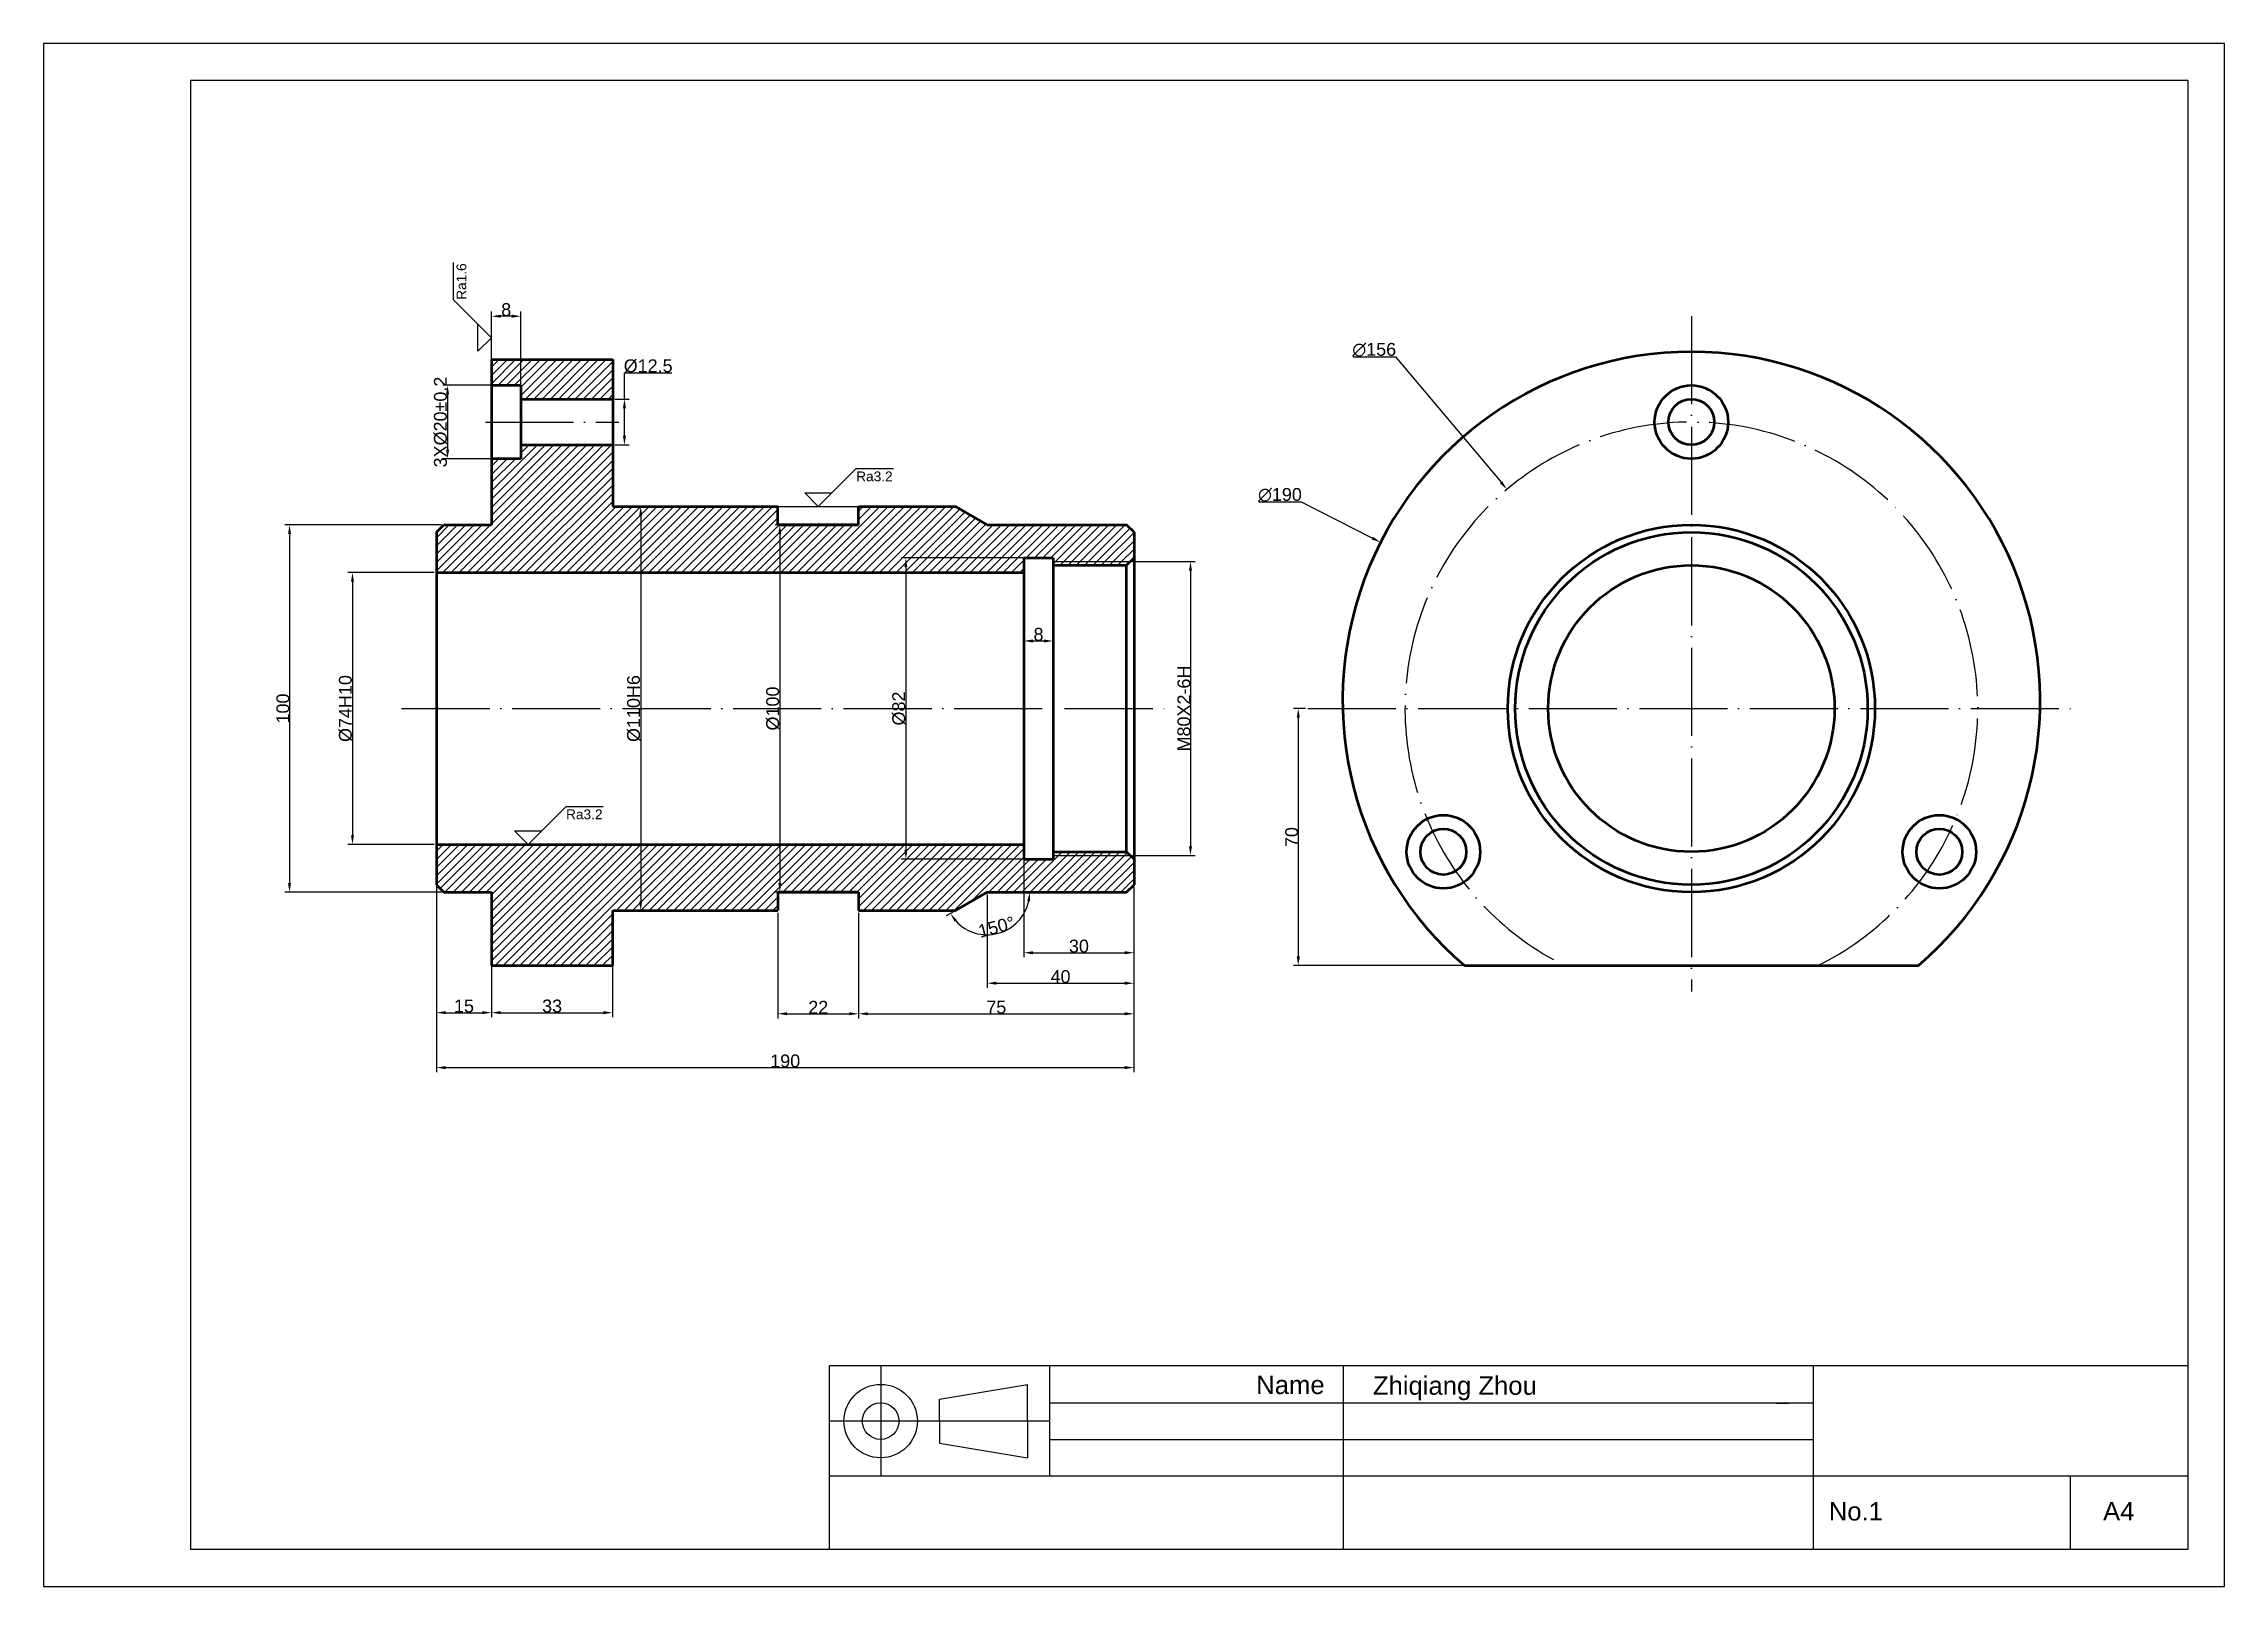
# Model space of a CAD drawing. Header units: millimetres. Extents: x 3566 to 4160, y 3122 to 3542.
import ezdxf

# ---------------------------------------------------------------- set-up
doc = ezdxf.new("R2010")
doc.units = ezdxf.units.MM
doc.linetypes.add('ACAD_ISO04W100', pattern=[30, 24, -3, 0, -3])
doc.layers.add('sup', color=1, linetype='ACAD_ISO04W100')
doc.layers.add('注解', color=3, linetype='Continuous', lineweight=25)
doc.layers.add('粗线', color=7, linetype='Continuous', lineweight=50)
doc.styles.get("Standard").update_dxf_attribs({"font": 'arial.ttf'})
doc.dimstyles.new('机械无尺线', dxfattribs={"dimtxt": 3.5, "dimasz": 2.5, "dimexe": 1.25, "dimexo": 0.625, "dimgap": 0, "dimtad": 1, "dimtoh": 1, "dimdsep": 46, "dimtxsty": 'Standard', "dimcen": 0, "dimadec": 0, "dimazin": 0, "dimtfac": 1, "dimtofl": 0, "dimtmove": 0, "dimatfit": 3, "dimfxl": 0, "dimarcsym": 0})

# ---------------------------------------------------------------- blocks, each defined once
blk = doc.blocks.new('*U2')
at = {"layer": '粗线'}
for radius in [10, 6.25]:
    blk.add_circle((0, 0), radius, dxfattribs=at)
blk = doc.blocks.new('*U3')
at = {"layer": '粗线', "color": 0, "linetype": 'ByBlock', "lineweight": -2, "transparency": 16777216}
blk.add_blockref('*U2', (4014.56, 3439.33), dxfattribs=at)
for p, rotation in [((3947.01, 3322.33), 120), ((4082.11, 3322.33), 240)]:
    blk.add_blockref('*U2', p, dxfattribs=dict(at, rotation=rotation))
blk = doc.blocks.new('*D4')
at = {"layer": 'Defpoints', "color": 0, "transparency": 16777216}
for p in [(3672.74, 3398.33), (3649.88, 3324.33), (3672.74, 3324.33)]:
    blk.add_point(p, dxfattribs=at)
at = {"layer": '注解', "color": 0, "lineweight": -2, "transparency": 16777216}
for p, q in [((3672.12, 3398.33), (3648.63, 3398.33)), ((3649.88, 3395.83), (3649.88, 3326.83)), ((3672.12, 3324.33), (3648.63, 3324.33))]:
    blk.add_line(p, q, dxfattribs=at)
at = {"layer": '注解', "color": 0, "transparency": 16777216}
for points in [[(3649.46, 3395.83), (3650.29, 3395.83), (3649.88, 3398.33)], [(3649.46, 3326.83), (3650.29, 3326.83), (3649.88, 3324.33)]]:
    blk.add_solid(points, dxfattribs=at)
at = {"layer": '注解', "color": 0, "transparency": 16777216, "insert": (3647.99, 3361.33), "char_height": 3.5, "attachment_point": 5, "rotation": 90}
blk.add_mtext('%%C74H10', dxfattribs=at)
blk = doc.blocks.new('*D5')
at = {"layer": 'Defpoints', "color": 0, "transparency": 16777216}
for p in [(3674.74, 3411.33), (3632.72, 3311.33), (3674.74, 3311.33)]:
    blk.add_point(p, dxfattribs=at)
at = {"layer": '注解', "color": 0, "lineweight": -2, "transparency": 16777216}
for p, q in [((3674.12, 3411.33), (3631.47, 3411.33)), ((3632.72, 3408.83), (3632.72, 3313.83)), ((3674.12, 3311.33), (3631.47, 3311.33))]:
    blk.add_line(p, q, dxfattribs=at)
at = {"layer": '注解', "color": 0, "transparency": 16777216}
for points in [[(3632.3, 3408.83), (3633.14, 3408.83), (3632.72, 3411.33)], [(3632.3, 3313.83), (3633.14, 3313.83), (3632.72, 3311.33)]]:
    blk.add_solid(points, dxfattribs=at)
at = {"layer": '注解', "color": 0, "transparency": 16777216, "insert": (3630.93, 3361.33), "char_height": 3.5, "attachment_point": 5, "rotation": 90}
blk.add_mtext('100', dxfattribs=at)
blk = doc.blocks.new('*D6')
at = {"layer": 'Defpoints', "color": 0, "transparency": 16777216}
for p in [(3672.74, 3318.36), (3687.74, 3303.54), (3687.74, 3278.53)]:
    blk.add_point(p, dxfattribs=at)
at = {"layer": '注解', "color": 0, "lineweight": -2, "transparency": 16777216}
for p, q in [((3672.74, 3317.73), (3672.74, 3277.28)), ((3687.74, 3302.91), (3687.74, 3277.28)), ((3675.24, 3278.53), (3685.24, 3278.53))]:
    blk.add_line(p, q, dxfattribs=at)
at = {"layer": '注解', "color": 0, "transparency": 16777216}
for points in [[(3675.24, 3278.95), (3675.24, 3278.12), (3672.74, 3278.53)], [(3685.24, 3278.95), (3685.24, 3278.12), (3687.74, 3278.53)]]:
    blk.add_solid(points, dxfattribs=at)
at = {"layer": '注解', "color": 0, "transparency": 16777216, "insert": (3680.24, 3280.32), "char_height": 3.5, "attachment_point": 5}
blk.add_mtext('15', dxfattribs=at)
blk = doc.blocks.new('*D7')
at = {"layer": 'Defpoints', "color": 0, "transparency": 16777216}
for p in [(3687.74, 3303.54), (3720.74, 3295.14), (3720.74, 3278.53)]:
    blk.add_point(p, dxfattribs=at)
at = {"layer": '注解', "color": 0, "lineweight": -2, "transparency": 16777216}
for p, q in [((3687.74, 3302.91), (3687.74, 3277.28)), ((3720.74, 3294.51), (3720.74, 3277.28)), ((3690.24, 3278.53), (3718.24, 3278.53))]:
    blk.add_line(p, q, dxfattribs=at)
at = {"layer": '注解', "color": 0, "transparency": 16777216}
for points in [[(3690.24, 3278.95), (3690.24, 3278.12), (3687.74, 3278.53)], [(3718.24, 3278.95), (3718.24, 3278.12), (3720.74, 3278.53)]]:
    blk.add_solid(points, dxfattribs=at)
at = {"layer": '注解', "color": 0, "transparency": 16777216, "insert": (3704.24, 3280.32), "char_height": 3.5, "attachment_point": 5}
blk.add_mtext('33', dxfattribs=at)
blk = doc.blocks.new('*D8')
at = {"layer": 'Defpoints', "color": 0, "transparency": 16777216}
for p in [(3672.74, 3318.83), (3862.74, 3318.83), (3862.74, 3263.57)]:
    blk.add_point(p, dxfattribs=at)
at = {"layer": '注解', "color": 0, "lineweight": -2, "transparency": 16777216}
for p, q in [((3672.74, 3318.21), (3672.74, 3262.32)), ((3862.74, 3318.21), (3862.74, 3262.32)), ((3675.24, 3263.57), (3860.24, 3263.57))]:
    blk.add_line(p, q, dxfattribs=at)
at = {"layer": '注解', "color": 0, "transparency": 16777216}
for points in [[(3675.24, 3263.99), (3675.24, 3263.15), (3672.74, 3263.57)], [(3860.24, 3263.99), (3860.24, 3263.15), (3862.74, 3263.57)]]:
    blk.add_solid(points, dxfattribs=at)
at = {"layer": '注解', "color": 0, "transparency": 16777216, "insert": (3767.74, 3265.36), "char_height": 3.5, "attachment_point": 5}
blk.add_mtext('190', dxfattribs=at)
blk = doc.blocks.new('*D9')
at = {"layer": 'Defpoints', "color": 0, "transparency": 16777216}
for p in [(3765.74, 3306.33), (3787.74, 3306.33), (3787.74, 3278.23)]:
    blk.add_point(p, dxfattribs=at)
at = {"layer": '注解', "color": 0, "lineweight": -2, "transparency": 16777216}
for p, q in [((3765.74, 3305.71), (3765.74, 3276.98)), ((3787.74, 3305.71), (3787.74, 3276.98)), ((3768.24, 3278.23), (3785.24, 3278.23))]:
    blk.add_line(p, q, dxfattribs=at)
at = {"layer": '注解', "color": 0, "transparency": 16777216}
for points in [[(3768.24, 3278.65), (3768.24, 3277.82), (3765.74, 3278.23)], [(3785.24, 3278.65), (3785.24, 3277.82), (3787.74, 3278.23)]]:
    blk.add_solid(points, dxfattribs=at)
at = {"layer": '注解', "color": 0, "transparency": 16777216, "insert": (3776.74, 3279.99), "char_height": 3.5, "attachment_point": 5}
blk.add_mtext('22', dxfattribs=at)
blk = doc.blocks.new('*D10')
at = {"layer": 'Defpoints', "color": 0, "transparency": 16777216}
for p in [(3822.74, 3311.33), (3862.74, 3313.33), (3862.74, 3286.55)]:
    blk.add_point(p, dxfattribs=at)
at = {"layer": '注解', "color": 0, "lineweight": -2, "transparency": 16777216}
for p, q in [((3822.74, 3310.71), (3822.74, 3285.3)), ((3862.74, 3312.71), (3862.74, 3285.3)), ((3825.24, 3286.55), (3860.24, 3286.55))]:
    blk.add_line(p, q, dxfattribs=at)
at = {"layer": '注解', "color": 0, "transparency": 16777216}
for points in [[(3825.24, 3286.97), (3825.24, 3286.14), (3822.74, 3286.55)], [(3860.24, 3286.97), (3860.24, 3286.14), (3862.74, 3286.55)]]:
    blk.add_solid(points, dxfattribs=at)
at = {"layer": '注解', "color": 0, "transparency": 16777216, "insert": (3842.74, 3288.34), "char_height": 3.5, "attachment_point": 5}
blk.add_mtext('40', dxfattribs=at)
blk = doc.blocks.new('*D11')
at = {"layer": 'Defpoints', "color": 0, "transparency": 16777216}
for p in [(3832.74, 3324.33), (3862.74, 3324.33), (3862.74, 3294.85)]:
    blk.add_point(p, dxfattribs=at)
at = {"layer": '注解', "color": 0, "lineweight": -2, "transparency": 16777216}
for p, q in [((3832.74, 3323.71), (3832.74, 3293.6)), ((3862.74, 3323.71), (3862.74, 3293.6)), ((3835.24, 3294.85), (3860.24, 3294.85))]:
    blk.add_line(p, q, dxfattribs=at)
at = {"layer": '注解', "color": 0, "transparency": 16777216}
for points in [[(3835.24, 3295.26), (3835.24, 3294.43), (3832.74, 3294.85)], [(3860.24, 3295.26), (3860.24, 3294.43), (3862.74, 3294.85)]]:
    blk.add_solid(points, dxfattribs=at)
at = {"layer": '注解', "color": 0, "transparency": 16777216, "insert": (3847.74, 3296.63), "char_height": 3.5, "attachment_point": 5}
blk.add_mtext('30', dxfattribs=at)
blk = doc.blocks.new('*D12')
at = {"layer": 'Defpoints', "color": 0, "transparency": 16777216}
for p in [(3862.74, 3313.33), (3787.74, 3306.33), (3862.74, 3278.23)]:
    blk.add_point(p, dxfattribs=at)
at = {"layer": '注解', "color": 0, "lineweight": -2, "transparency": 16777216}
for p, q in [((3862.74, 3312.71), (3862.74, 3276.98)), ((3787.74, 3305.71), (3787.74, 3276.98)), ((3790.24, 3278.23), (3860.24, 3278.23))]:
    blk.add_line(p, q, dxfattribs=at)
at = {"layer": '注解', "color": 0, "transparency": 16777216}
for points in [[(3790.24, 3278.65), (3790.24, 3277.82), (3787.74, 3278.23)], [(3860.24, 3278.65), (3860.24, 3277.82), (3862.74, 3278.23)]]:
    blk.add_solid(points, dxfattribs=at)
at = {"layer": '注解', "color": 0, "transparency": 16777216, "insert": (3825.24, 3280.01), "char_height": 3.5, "attachment_point": 5}
blk.add_mtext('75', dxfattribs=at)
blk = doc.blocks.new('*D13')
at = {"layer": 'Defpoints', "color": 0, "transparency": 16777216}
for p in [(3822.74, 3311.33), (3822.74, 3311.33), (3860.74, 3311.33), (3814.08, 3306.33), (3820.73, 3299.92)]:
    blk.add_point(p, dxfattribs=at)
at = {"layer": '注解', "color": 0, "lineweight": -2, "transparency": 16777216}
blk.add_line((3813.54, 3306.02), (3811.62, 3304.91), dxfattribs=at)
blk.add_arc((3822.74, 3311.33), 11.59, 222.38302, 347.61698, dxfattribs=at)
at = {"layer": '注解', "color": 0, "transparency": 16777216}
for points in [[(3833.65, 3308.89), (3834.48, 3308.8), (3834.33, 3311.33)], [(3813.85, 3303.27), (3814.52, 3303.76), (3812.71, 3305.54)]]:
    blk.add_solid(points, dxfattribs=at)
at = {"layer": '注解', "color": 0, "transparency": 16777216, "insert": (3825.28, 3301.86), "char_height": 3.5, "attachment_point": 5, "rotation": 15}
blk.add_mtext('150°', dxfattribs=at)
blk = doc.blocks.new('*D14')
at = {"layer": 'Defpoints', "color": 0, "transparency": 16777216}
for p in [(3861.74, 3401.33), (3861.74, 3321.33), (3878.13, 3321.33)]:
    blk.add_point(p, dxfattribs=at)
at = {"layer": '注解', "color": 0, "lineweight": -2, "transparency": 16777216}
for p, q in [((3862.37, 3401.33), (3879.38, 3401.33)), ((3878.13, 3398.83), (3878.13, 3323.83)), ((3862.37, 3321.33), (3879.38, 3321.33))]:
    blk.add_line(p, q, dxfattribs=at)
at = {"layer": '注解', "color": 0, "transparency": 16777216}
for points in [[(3877.71, 3398.83), (3878.55, 3398.83), (3878.13, 3401.33)], [(3877.71, 3323.83), (3878.55, 3323.83), (3878.13, 3321.33)]]:
    blk.add_solid(points, dxfattribs=at)
at = {"layer": '注解', "color": 0, "transparency": 16777216, "insert": (3876.34, 3361.33), "char_height": 3.5, "attachment_point": 5, "rotation": 90}
blk.add_mtext('M80X2-6H', dxfattribs=at)
blk = doc.blocks.new('*D15')
at = {"layer": 'Defpoints', "color": 0, "transparency": 16777216}
for p in [(3832.74, 3375.69), (3840.74, 3379.72), (3840.74, 3375.69)]:
    blk.add_point(p, dxfattribs=at)
at = {"layer": '注解', "color": 0, "lineweight": -2, "transparency": 16777216}
for p, q in [((3832.74, 3376.32), (3832.74, 3380.97)), ((3840.74, 3376.32), (3840.74, 3380.97)), ((3835.24, 3379.72), (3838.24, 3379.72))]:
    blk.add_line(p, q, dxfattribs=at)
at = {"layer": '注解', "color": 0, "transparency": 16777216}
for points in [[(3835.24, 3380.14), (3835.24, 3379.31), (3832.74, 3379.72)], [(3838.24, 3380.14), (3838.24, 3379.31), (3840.74, 3379.72)]]:
    blk.add_solid(points, dxfattribs=at)
at = {"layer": '注解', "color": 0, "transparency": 16777216, "insert": (3836.74, 3381.51), "char_height": 3.5, "attachment_point": 5}
blk.add_mtext('8', dxfattribs=at)
blk = doc.blocks.new('*D16')
at = {"layer": 'Defpoints', "color": 0, "transparency": 16777216}
for p in [(3836.74, 3402.33), (3800.6, 3320.33), (3836.74, 3320.33)]:
    blk.add_point(p, dxfattribs=at)
at = {"layer": '注解', "color": 0, "lineweight": -2, "transparency": 16777216}
for p, q in [((3836.12, 3402.33), (3799.35, 3402.33)), ((3800.6, 3399.83), (3800.6, 3322.83)), ((3836.12, 3320.33), (3799.35, 3320.33))]:
    blk.add_line(p, q, dxfattribs=at)
at = {"layer": '注解', "color": 0, "transparency": 16777216}
for points in [[(3800.19, 3399.83), (3801.02, 3399.83), (3800.6, 3402.33)], [(3800.19, 3322.83), (3801.02, 3322.83), (3800.6, 3320.33)]]:
    blk.add_solid(points, dxfattribs=at)
at = {"layer": '注解', "color": 0, "transparency": 16777216, "insert": (3798.72, 3361.33), "char_height": 3.5, "attachment_point": 5, "rotation": 90}
blk.add_mtext('%%C82', dxfattribs=at)
blk = doc.blocks.new('*D17')
at = {"layer": 'Defpoints', "color": 0, "transparency": 16777216}
for p in [(3771.85, 3411.33), (3766.26, 3311.33), (3771.85, 3311.33)]:
    blk.add_point(p, dxfattribs=at)
at = {"layer": '注解', "color": 0, "lineweight": -2, "transparency": 16777216}
for p, q in [((3771.22, 3411.33), (3765.01, 3411.33)), ((3766.26, 3408.83), (3766.26, 3313.83)), ((3771.22, 3311.33), (3765.01, 3311.33))]:
    blk.add_line(p, q, dxfattribs=at)
at = {"layer": '注解', "color": 0, "transparency": 16777216}
for points in [[(3765.85, 3408.83), (3766.68, 3408.83), (3766.26, 3411.33)], [(3765.85, 3313.83), (3766.68, 3313.83), (3766.26, 3311.33)]]:
    blk.add_solid(points, dxfattribs=at)
at = {"layer": '注解', "color": 0, "transparency": 16777216, "insert": (3764.38, 3361.33), "char_height": 3.5, "attachment_point": 5, "rotation": 90}
blk.add_mtext('%%C100', dxfattribs=at)
blk = doc.blocks.new('*D18')
at = {"layer": 'Defpoints', "color": 0, "transparency": 16777216}
for p in [(3736.44, 3416.33), (3728.37, 3306.33), (3736.44, 3306.33)]:
    blk.add_point(p, dxfattribs=at)
at = {"layer": '注解', "color": 0, "lineweight": -2, "transparency": 16777216}
for p, q in [((3735.82, 3416.33), (3727.12, 3416.33)), ((3728.37, 3413.83), (3728.37, 3308.83)), ((3735.82, 3306.33), (3727.12, 3306.33))]:
    blk.add_line(p, q, dxfattribs=at)
at = {"layer": '注解', "color": 0, "transparency": 16777216}
for points in [[(3727.96, 3413.83), (3728.79, 3413.83), (3728.37, 3416.33)], [(3727.96, 3308.83), (3728.79, 3308.83), (3728.37, 3306.33)]]:
    blk.add_solid(points, dxfattribs=at)
at = {"layer": '注解', "color": 0, "transparency": 16777216, "insert": (3726.49, 3361.33), "char_height": 3.5, "attachment_point": 5, "rotation": 90}
blk.add_mtext('%%C110H6', dxfattribs=at)
blk = doc.blocks.new('*D19')
at = {"layer": 'Defpoints', "color": 0, "transparency": 16777216}
for p in [(3720.74, 3445.58), (3720.74, 3433.08), (3723.95, 3433.08)]:
    blk.add_point(p, dxfattribs=at)
at = {"layer": '注解', "color": 0, "lineweight": -2, "transparency": 16777216}
for p, q in [((3723.95, 3445.58), (3723.95, 3452.68)), ((3723.95, 3452.68), (3736.87, 3452.68)), ((3721.37, 3445.58), (3725.2, 3445.58)), ((3723.95, 3435.58), (3723.95, 3443.08)), ((3721.37, 3433.08), (3725.2, 3433.08))]:
    blk.add_line(p, q, dxfattribs=at)
at = {"layer": '注解', "color": 0, "transparency": 16777216}
for points in [[(3723.53, 3443.08), (3724.36, 3443.08), (3723.95, 3445.58)], [(3723.53, 3435.58), (3724.36, 3435.58), (3723.95, 3433.08)]]:
    blk.add_solid(points, dxfattribs=at)
at = {"layer": '注解', "color": 0, "transparency": 16777216, "insert": (3730.41, 3454.57), "char_height": 3.5, "attachment_point": 5}
blk.add_mtext('%%C12.5', dxfattribs=at)
blk = doc.blocks.new('*D20')
at = {"layer": 'Defpoints', "color": 0, "transparency": 16777216}
for p in [(3687.74, 3468.13), (3687.74, 3441.62), (3695.74, 3441.62)]:
    blk.add_point(p, dxfattribs=at)
at = {"layer": '注解', "color": 0, "lineweight": -2, "transparency": 16777216}
for p, q in [((3687.74, 3442.25), (3687.74, 3469.38)), ((3695.74, 3442.25), (3695.74, 3469.38)), ((3693.24, 3468.13), (3690.24, 3468.13))]:
    blk.add_line(p, q, dxfattribs=at)
at = {"layer": '注解', "color": 0, "transparency": 16777216}
for points in [[(3690.24, 3468.55), (3690.24, 3467.71), (3687.74, 3468.13)], [(3693.24, 3468.55), (3693.24, 3467.71), (3695.74, 3468.13)]]:
    blk.add_solid(points, dxfattribs=at)
at = {"layer": '注解', "color": 0, "transparency": 16777216, "insert": (3691.74, 3469.92), "char_height": 3.5, "attachment_point": 5}
blk.add_mtext('8', dxfattribs=at)
blk = doc.blocks.new('*D21')
at = {"layer": 'Defpoints', "color": 0, "transparency": 16777216}
for p in [(3691.74, 3449.33), (3675.77, 3429.33), (3691.74, 3429.33)]:
    blk.add_point(p, dxfattribs=at)
at = {"layer": '注解', "color": 0, "lineweight": -2, "transparency": 16777216}
for p, q in [((3691.12, 3449.33), (3674.52, 3449.33)), ((3675.77, 3446.83), (3675.77, 3431.83)), ((3691.12, 3429.33), (3674.52, 3429.33))]:
    blk.add_line(p, q, dxfattribs=at)
at = {"layer": '注解', "color": 0, "transparency": 16777216}
for points in [[(3675.35, 3446.83), (3676.19, 3446.83), (3675.77, 3449.33)], [(3675.35, 3431.83), (3676.19, 3431.83), (3675.77, 3429.33)]]:
    blk.add_solid(points, dxfattribs=at)
at = {"layer": '注解', "color": 0, "transparency": 16777216, "insert": (3673.88, 3439.33), "char_height": 3.5, "attachment_point": 5, "rotation": 90}
blk.add_mtext('3X%%C20%%P0.2', dxfattribs=at)
blk = doc.blocks.new('*D22')
at = {"layer": 'Defpoints', "color": 0, "transparency": 16777216}
for p in [(3929.91, 3406.58), (4099.21, 3320.33)]:
    blk.add_point(p, dxfattribs=at)
at = {"layer": '注解', "color": 0, "lineweight": -2, "transparency": 16777216}
for p, q in [((3896.72, 3417.61), (3908.25, 3417.61)), ((3908.25, 3417.61), (3927.69, 3407.71))]:
    blk.add_line(p, q, dxfattribs=at)
at = {"layer": '注解', "color": 0, "transparency": 16777216}
blk.add_solid([(3927.87, 3408.08), (3927.5, 3407.34), (3929.91, 3406.58)], dxfattribs=at)
at = {"layer": '注解', "color": 0, "transparency": 16777216, "insert": (3902.49, 3419.5), "char_height": 3.5, "attachment_point": 5}
blk.add_mtext('∅190', dxfattribs=at)
blk = doc.blocks.new('*D23')
at = {"layer": 'Defpoints', "color": 0, "transparency": 16777216}
for p in [(3964.33, 3421.01), (4064.79, 3301.66)]:
    blk.add_point(p, dxfattribs=at)
at = {"layer": '注解', "color": 0, "lineweight": -2, "transparency": 16777216}
for p, q in [((3922.4, 3457.12), (3933.94, 3457.12)), ((3933.94, 3457.12), (3962.72, 3422.92))]:
    blk.add_line(p, q, dxfattribs=at)
at = {"layer": '注解', "color": 0, "transparency": 16777216}
blk.add_solid([(3963.04, 3423.19), (3962.41, 3422.65), (3964.33, 3421.01)], dxfattribs=at)
at = {"layer": '注解', "color": 0, "transparency": 16777216, "insert": (3928.17, 3459), "char_height": 3.5, "attachment_point": 5}
blk.add_mtext('∅156', dxfattribs=at)
blk = doc.blocks.new('*D24')
at = {"layer": 'Defpoints', "color": 0, "transparency": 16777216}
for p in [(3910.09, 3361.32), (3907.48, 3291.33), (3954.59, 3291.33)]:
    blk.add_point(p, dxfattribs=at)
at = {"layer": '注解', "color": 0, "lineweight": -2, "transparency": 16777216}
for p, q in [((3909.46, 3361.32), (3906.23, 3361.32)), ((3907.48, 3358.82), (3907.48, 3293.83)), ((3953.96, 3291.33), (3906.23, 3291.33))]:
    blk.add_line(p, q, dxfattribs=at)
at = {"layer": '注解', "color": 0, "transparency": 16777216}
for points in [[(3907.07, 3358.82), (3907.9, 3358.82), (3907.48, 3361.32)], [(3907.07, 3293.83), (3907.9, 3293.83), (3907.48, 3291.33)]]:
    blk.add_solid(points, dxfattribs=at)
at = {"layer": '注解', "color": 0, "transparency": 16777216, "insert": (3905.7, 3326.33), "char_height": 3.5, "attachment_point": 5, "rotation": 90}
blk.add_mtext('70', dxfattribs=at)

msp = doc.modelspace()

# ---------------------------------------------------------------- hatches: boundary and pattern name
h = msp.add_hatch()
h.set_pattern_fill('LINE', color=4, scale=0.5, angle=45)
h.paths.add_polyline_path([(3720.743, 3456.331), (3687.743, 3456.331), (3687.743, 3449.331), (3695.743, 3449.331), (3695.743, 3445.581), (3720.743, 3445.581)])
h = msp.add_hatch()
h.set_pattern_fill('LINE', color=4, scale=0.5, angle=45)
h.paths.add_polyline_path([(3860.743, 3411.331), (3822.743, 3411.331), (3814.083, 3416.331), (3787.743, 3416.331), (3787.743, 3411.331), (3765.743, 3411.331), (3765.743, 3416.331), (3720.743, 3416.331), (3720.743, 3433.081), (3695.743, 3433.081), (3695.743, 3429.331), (3687.743, 3429.331), (3687.743, 3411.331), (3674.743, 3411.331), (3672.743, 3409.331), (3672.743, 3398.331), (3832.743, 3398.331), (3832.743, 3402.331), (3840.743, 3402.331), (3840.743, 3401.331), (3861.743, 3401.331), (3862.743, 3402.331), (3862.743, 3409.331)])
h = msp.add_hatch()
h.set_pattern_fill('LINE', color=4, scale=0.5, angle=45)
h.paths.add_polyline_path([(3861.743, 3401.331), (3840.743, 3401.331), (3840.743, 3400.331), (3860.743, 3400.331)], flags=17)
h = msp.add_hatch()
h.set_pattern_fill('LINE', color=4, scale=0.5, angle=45)
h.paths.add_polyline_path([(3862.743, 3320.331), (3861.743, 3321.331), (3840.743, 3321.331), (3840.743, 3320.331), (3832.743, 3320.331), (3832.743, 3324.331), (3672.743, 3324.331), (3672.743, 3313.331), (3674.743, 3311.331), (3687.743, 3311.331), (3687.743, 3291.331), (3720.743, 3291.331), (3720.743, 3306.331), (3765.743, 3306.331), (3765.743, 3311.331), (3787.743, 3311.331), (3787.743, 3306.331), (3814.083, 3306.331), (3822.743, 3311.331), (3860.743, 3311.331), (3862.743, 3313.331)])
h = msp.add_hatch()
h.set_pattern_fill('LINE', color=4, scale=0.5, angle=45)
h.paths.add_polyline_path([(3860.743, 3322.331), (3840.743, 3322.331), (3840.743, 3321.331), (3861.743, 3321.331)], flags=17)

# ---------------------------------------------------------------- linework, layer by layer
for p, q in [((4149.743, 3532.344), (3605.743, 3532.344)), ((3605.743, 3532.344), (3605.743, 3132.344)), ((4149.743, 3532.344), (4149.743, 3132.344)), ((3765.743, 3416.331), (3787.743, 3416.331)), ((3840.743, 3401.331), (3861.743, 3401.331)), ((3840.743, 3321.331), (3861.743, 3321.331)), ((4149.743, 3182.344), (3779.743, 3182.344)), ((3779.743, 3182.344), (3779.743, 3132.344)), ((3793.743, 3182.344), (3793.743, 3152.344)), ((3839.743, 3182.344), (3839.743, 3152.344)), ((3919.743, 3182.344), (3919.743, 3132.344)), ((4047.743, 3182.344), (4047.743, 3132.344)), ((3809.743, 3173.344), (3833.743, 3177.344)), ((3809.743, 3167.344), (3809.743, 3173.344)), ((3833.743, 3167.344), (3833.743, 3177.344)), ((3839.743, 3172.344), (4047.743, 3172.344)), ((4047.743, 3172.344), (4037.747, 3172.069)), ((3839.743, 3167.344), (3779.743, 3167.344)), ((3809.743, 3167.344), (3809.743, 3161.344)), ((3833.743, 3167.344), (3833.743, 3157.344)), ((3809.743, 3161.344), (3833.743, 3157.344)), ((3839.743, 3162.344), (4047.743, 3162.344)), ((4149.743, 3152.344), (3779.743, 3152.344)), ((4117.743, 3152.344), (4117.743, 3132.344)), ((4149.743, 3132.344), (3605.743, 3132.344))]:
    msp.add_line(p, q)
msp.add_lwpolyline([(3565.743, 3122.344), (4159.743, 3122.344), (4159.743, 3542.344), (3565.743, 3542.344)], close=True)
for radius in [10, 5]:
    msp.add_circle((3793.743, 3167.344), radius)
at = {"layer": 'sup'}
for p, q in [((4014.562, 3468.158), (4014.562, 3284.323)), ((3686.093, 3439.331), (3722.393, 3439.331)), ((3663.243, 3361.331), (3872.243, 3361.331)), ((3910.088, 3361.323), (4119.036, 3361.323))]:
    msp.add_line(p, q, dxfattribs=at)
msp.add_arc((4014.562, 3361.331), 78, 296.176952, 243.823048, dxfattribs=at)
at = {"layer": '注解'}
for p, q in [((3677.421, 3472.593), (3677.421, 3482.747)), ((3677.421, 3472.593), (3687.743, 3462.272)), ((3684.047, 3458.576), (3684.047, 3465.968)), ((3684.047, 3458.576), (3687.743, 3462.272)), ((3787.065, 3426.653), (3776.743, 3416.331)), ((3787.065, 3426.653), (3797.218, 3426.653)), ((3773.047, 3420.027), (3780.439, 3420.027)), ((3773.047, 3420.027), (3776.743, 3416.331)), ((3708.035, 3334.653), (3697.713, 3324.331)), ((3708.035, 3334.653), (3718.188, 3334.653)), ((3694.017, 3328.027), (3701.409, 3328.027)), ((3694.017, 3328.027), (3697.713, 3324.331))]:
    msp.add_line(p, q, dxfattribs=at)
at = {"layer": '粗线'}
for p, q in [((3687.743, 3456.331), (3687.743, 3411.331)), ((3687.743, 3456.331), (3720.743, 3456.331)), ((3720.743, 3456.331), (3720.743, 3416.331)), ((3687.743, 3449.331), (3695.743, 3449.331)), ((3695.743, 3449.331), (3695.743, 3429.331)), ((3695.743, 3445.581), (3720.743, 3445.581)), ((3695.743, 3429.331), (3687.743, 3429.331)), ((3695.743, 3433.081), (3720.743, 3433.081)), ((3720.743, 3416.331), (3765.743, 3416.331)), ((3765.743, 3411.331), (3765.743, 3416.331)), ((3787.743, 3411.331), (3787.743, 3416.331)), ((3787.743, 3416.331), (3814.083, 3416.331)), ((3822.743, 3411.331), (3814.083, 3416.331)), ((3672.743, 3409.331), (3674.743, 3411.331)), ((3674.743, 3411.331), (3687.743, 3411.331)), ((3787.743, 3411.331), (3765.743, 3411.331)), ((3765.743, 3411.331), (3787.743, 3411.331)), ((3822.743, 3411.331), (3860.743, 3411.331)), ((3862.743, 3409.331), (3860.743, 3411.331)), ((3672.743, 3409.331), (3672.743, 3398.331)), ((3862.743, 3409.331), (3862.743, 3313.331)), ((3672.743, 3398.331), (3832.743, 3398.331)), ((3672.743, 3398.331), (3672.743, 3324.331)), ((3832.743, 3402.331), (3832.743, 3320.331)), ((3832.743, 3402.331), (3840.743, 3402.331)), ((3840.743, 3402.331), (3840.743, 3320.331)), ((3840.743, 3400.331), (3860.743, 3400.331)), ((3860.743, 3400.331), (3862.743, 3402.331)), ((3860.743, 3322.331), (3860.743, 3400.331)), ((3862.743, 3398.331), (3862.743, 3324.331)), ((3672.743, 3324.331), (3832.743, 3324.331)), ((3672.743, 3324.331), (3672.743, 3313.331)), ((3840.743, 3322.331), (3860.743, 3322.331)), ((3860.743, 3322.331), (3862.743, 3320.331)), ((3832.743, 3320.331), (3840.743, 3320.331)), ((3672.743, 3313.331), (3674.743, 3311.331)), ((3674.743, 3311.331), (3687.743, 3311.331)), ((3674.743, 3311.331), (3687.743, 3311.331)), ((3687.743, 3311.331), (3687.743, 3291.331)), ((3787.743, 3311.331), (3765.743, 3311.331)), ((3765.743, 3311.331), (3765.743, 3306.331)), ((3765.743, 3311.331), (3787.743, 3311.331)), ((3787.743, 3311.331), (3787.743, 3306.331)), ((3822.743, 3311.331), (3814.083, 3306.331)), ((3822.743, 3311.331), (3860.743, 3311.331)), ((3860.743, 3311.331), (3862.743, 3313.331)), ((3720.743, 3306.331), (3765.743, 3306.331)), ((3720.743, 3291.331), (3720.743, 3306.331)), ((3787.743, 3306.331), (3814.083, 3306.331)), ((3687.743, 3291.331), (3720.743, 3291.331)), ((3687.743, 3291.331), (3720.743, 3291.331)), ((3952.729, 3291.331), (4076.395, 3291.331))]:
    msp.add_line(p, q, dxfattribs=at)
for radius in [50, 48, 39]:
    msp.add_circle((4014.562, 3361.331), radius, dxfattribs=at)
msp.add_arc((4014.562, 3363.454), 95, 310.607669, 229.392331, dxfattribs=at)

# ---------------------------------------------------------------- block references
msp.add_blockref('*U3', (0, 0), dxfattribs=at)

# ---------------------------------------------------------------- texts
for s, p in [('Name', (3896.035, 3174.702)), ('Zhiqiang Zhou', (3927.816, 3174.504))]:
    msp.add_text(s, height=5).set_placement(p)
at = {"char_height": 5, "attachment_point": 1}
for s, insert in [('No.1', (4051.992, 3145.281)), ('A4', (4126.695, 3145.281))]:
    msp.add_mtext_dynamic_manual_height_columns(s, width=80, gutter_width=25, heights=[8.349], dxfattribs=dict(at, insert=insert))
at = {"layer": '注解'}
msp.add_text('Ra1.6', height=2.6639, rotation=90, dxfattribs=at).set_placement((3680.875, 3472.605))
for p in [(3787.076, 3423.199), (3708.046, 3331.199)]:
    msp.add_text('Ra3.2', height=2.6639, dxfattribs=at).set_placement(p)

# ---------------------------------------------------------------- dimensions: what is measured, and where the dimension line sits
for base, p1, p2, picture, middle in [((3687.743, 3468.129), (3695.743, 3441.622), (3687.743, 3441.622), '*D20', (3691.743, 3469.916)), ((3840.743, 3379.724), (3832.743, 3375.691), (3840.743, 3375.691), '*D15', (3836.743, 3381.511)), ((3862.743, 3294.845), (3832.743, 3324.331), (3862.743, 3324.331), '*D11', (3847.743, 3296.634)), ((3862.743, 3263.57), (3672.743, 3318.831), (3862.743, 3318.831), '*D8', (3767.743, 3265.357)), ((3687.743, 3278.533), (3672.743, 3318.358), (3687.743, 3303.538), '*D6', (3680.243, 3280.32)), ((3862.743, 3278.234), (3787.743, 3306.331), (3862.743, 3313.331), '*D12', (3825.243, 3280.014)), ((3787.743, 3278.234), (3765.743, 3306.331), (3787.743, 3306.331), '*D9', (3776.743, 3279.991))]:
    dim = msp.add_linear_dim(base=base, p1=p1, p2=p2, dimstyle='机械无尺线', dxfattribs=at)
    dim.commit()
    dim.dimension.update_dxf_attribs({"geometry": picture, "text_midpoint": middle})
for p1, p2, picture, middle in [((4064.79, 3301.656), (3964.334, 3421.007), '*D23', (3928.172, 3457.117)), ((4099.211, 3320.331), (3929.913, 3406.577), '*D22', (3902.486, 3417.613))]:
    dim = msp.add_diameter_dim_2p(p1=p1, p2=p2, dimstyle='机械无尺线', dxfattribs=at)
    dim.commit()
    dim.dimension.update_dxf_attribs({"geometry": picture, "text_midpoint": middle, "dimtype": 163})
for base, p1, p2, text, picture, middle in [((3675.769, 3429.331), (3691.743, 3449.331), (3691.743, 3429.331), '3X%%C<>%%P0.2', '*D21', (3675.769, 3439.331)), ((3723.947, 3433.081), (3720.743, 3445.581), (3720.743, 3433.081), '%%C<>', '*D19', (3730.41, 3452.68)), ((3728.372, 3306.331), (3736.442, 3416.331), (3736.442, 3306.331), '%%C<>H6', '*D18', (3728.372, 3361.331))]:
    dim = msp.add_linear_dim(base=base, p1=p1, p2=p2, angle=90, text=text, dimstyle='机械无尺线', dxfattribs=at)
    dim.commit()
    dim.dimension.update_dxf_attribs({"geometry": picture, "text_midpoint": middle, "dimtype": 160})
dim = msp.add_linear_dim(base=(3632.72, 3311.331), p1=(3674.743, 3411.331), p2=(3674.743, 3311.331), angle=90, dimstyle='机械无尺线', dxfattribs=at)
dim.commit()
dim.dimension.update_dxf_attribs({"geometry": '*D5', "text_midpoint": (3630.933, 3361.331)})
for base, p1, p2, text, picture, middle in [((3766.265, 3311.331), (3771.847, 3411.331), (3771.847, 3311.331), '%%C<>', '*D17', (3764.38, 3361.331)), ((3649.877, 3324.331), (3672.743, 3398.331), (3672.743, 3324.331), '%%C<>H10', '*D4', (3647.993, 3361.331)), ((3800.603, 3320.331), (3836.743, 3402.331), (3836.743, 3320.331), '%%C<>', '*D16', (3798.719, 3361.331)), ((3878.131, 3321.331), (3861.743, 3401.331), (3861.743, 3321.331), 'M<>X2-6H', '*D14', (3876.344, 3361.331)), ((3907.484, 3291.331), (3910.088, 3361.323), (3954.589, 3291.331), '70', '*D24', (3905.697, 3326.327))]:
    dim = msp.add_linear_dim(base=base, p1=p1, p2=p2, angle=90, text=text, dimstyle='机械无尺线', dxfattribs=at)
    dim.commit()
    dim.dimension.update_dxf_attribs({"geometry": picture, "text_midpoint": middle})
dim = msp.add_angular_dim_2l(base=(3820.73, 3299.918), line1=((3822.743, 3311.331), (3860.743, 3311.331)), line2=((3822.743, 3311.331), (3814.083, 3306.331)), dimstyle='机械无尺线', dxfattribs=at)
dim.commit()
dim.dimension.update_dxf_attribs({"geometry": '*D13', "text_midpoint": (3825.28, 3301.863)})
dim = msp.add_linear_dim(base=(3862.743, 3286.553), p1=(3822.743, 3311.331), p2=(3862.743, 3313.331), dimstyle='机械无尺线', dxfattribs=at)
dim.commit()
dim.dimension.update_dxf_attribs({"geometry": '*D10', "text_midpoint": (3842.743, 3286.553), "dimtype": 160})
dim = msp.add_linear_dim(base=(3720.743, 3278.533), p1=(3687.743, 3303.538), p2=(3720.743, 3295.14), dimstyle='机械无尺线', override={"dimtmove": 1}, dxfattribs=at)
dim.commit()
dim.dimension.update_dxf_attribs({"geometry": '*D7', "text_midpoint": (3704.243, 3280.321)})

doc.saveas('drawing.dxf')
